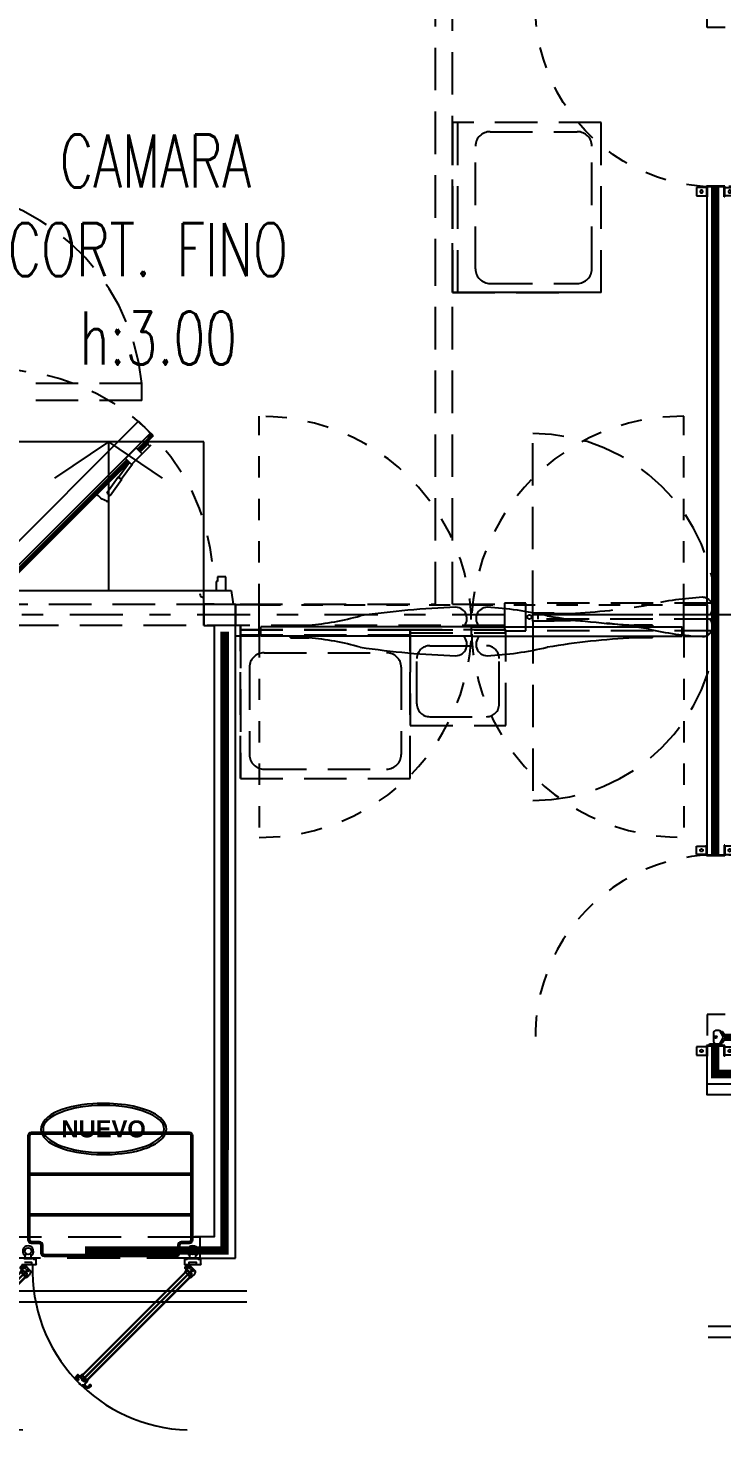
# Model space of a CAD drawing. Header units: millimetres. Extents: x 340 to 1003762, y 22 to 362022.
# Drawn here: x 428.6 to 431.87, y 86.51 to 93.11 of the extents above; entities that cross this region are included whole.
import ezdxf
from ezdxf.xclip import XClip

# ---------------------------------------------------------------- set-up
doc = ezdxf.new("R2010")
doc.units = ezdxf.units.MM
doc.header["$XCLIPFRAME"] = 0
for name, pattern in [('LSBB_P_002 - PLANTA 1° NIVEL SALA DE VENTAS$0$000_ALTILLO PROPUESTA$0$HIDDEN', [0.375, 0.25, -0.125]), ('LSBB_P_002 - PLANTA 1° NIVEL SALA DE VENTAS$0$CONTINUOS', [0]), ('LSBB_P_002 - PLANTA 1° NIVEL SALA DE VENTAS$0$DASHDOT2', [0.5, 0.25, -0.125, 0, -0.125]), ('LSBB_P_002 - PLANTA 1° NIVEL SALA DE VENTAS$0$DASHED', [0.75, 0.5, -0.25]), ('LSBB_P_002 - PLANTA 1° NIVEL SALA DE VENTAS$0$HIDDEN', [0.375, 0.25, -0.125]), ('LSBB_P_002 - PLANTA 1° NIVEL SALA DE VENTAS$0$HIDDEN2', [0.1875, 0.125, -0.0625]), ('LSBB_P_002 - PLANTA 1° NIVEL SALA DE VENTAS$0$Z-ARQUITECTURA$0$HIDDEN', [0.375, 0.25, -0.125])]:
    doc.linetypes.add(name, pattern=pattern)
for name, color, linetype in [('LSBB_P_002 - PLANTA 1° NIVEL SALA DE VENTAS$0$A- TABIQUE TIPO SHAFT', 3, 'Continuous'), ('LSBB_P_002 - PLANTA 1° NIVEL SALA DE VENTAS$0$A-ACTIVOS NUEVOS', 20, 'Continuous'), ('LSBB_P_002 - PLANTA 1° NIVEL SALA DE VENTAS$0$A-DEMOLICIONES', 30, 'LSBB_P_002 - PLANTA 1° NIVEL SALA DE VENTAS$0$DASHED'), ('LSBB_P_002 - PLANTA 1° NIVEL SALA DE VENTAS$0$A-LAYOUT', 7, 'Continuous'), ('LSBB_P_002 - PLANTA 1° NIVEL SALA DE VENTAS$0$A-MUEBLES FRIO', 2, 'Continuous'), ('LSBB_P_002 - PLANTA 1° NIVEL SALA DE VENTAS$0$A-PANEL CAMARA NUEVO', 10, 'LSBB_P_002 - PLANTA 1° NIVEL SALA DE VENTAS$0$CONTINUOS'), ('LSBB_P_002 - PLANTA 1° NIVEL SALA DE VENTAS$0$A-PUERTAS NUEVAS', 10, 'Continuous'), ('LSBB_P_002 - PLANTA 1° NIVEL SALA DE VENTAS$0$A-PUERTAS REUTILIZA', 2, 'LSBB_P_002 - PLANTA 1° NIVEL SALA DE VENTAS$0$DASHED'), ('LSBB_P_002 - PLANTA 1° NIVEL SALA DE VENTAS$0$A-SALA DEFENSAS', 9, 'Continuous'), ('LSBB_P_002 - PLANTA 1° NIVEL SALA DE VENTAS$0$A-SE CONSTRUYE RELLENO', 10, 'LSBB_P_002 - PLANTA 1° NIVEL SALA DE VENTAS$0$CONTINUOS'), ('LSBB_P_002 - PLANTA 1° NIVEL SALA DE VENTAS$0$E-CHECKOUT', 2, 'Continuous'), ('LSBB_P_002 - PLANTA 1° NIVEL SALA DE VENTAS$0$EJES', 8, 'LSBB_P_002 - PLANTA 1° NIVEL SALA DE VENTAS$0$DASHDOT2'), ('LSBB_P_002 - PLANTA 1° NIVEL SALA DE VENTAS$0$MUEBLES DE FRIO', 4, 'Continuous'), ('LSBB_P_002 - PLANTA 1° NIVEL SALA DE VENTAS$0$PUERTAS', 2, 'Continuous'), ('XREF', 7, 'Continuous')]:
    doc.layers.add(name, color=color, linetype=linetype)
doc.styles.add('LSBB_P_002 - PLANTA 1° NIVEL SALA DE VENTAS$0$ARIAL', font='')
doc.styles.add('LSBB_P_002 - PLANTA 1° NIVEL SALA DE VENTAS$0$ROMANS', font='romans')
doc.styles.get('LSBB_P_002 - PLANTA 1° NIVEL SALA DE VENTAS$0$ARIAL').set_extended_font_data('Arial', bold=True)

# ---------------------------------------------------------------- blocks, each defined once
blk = doc.blocks.new('LSBB_P_002 - PLANTA 1° NIVEL SALA DE VENTAS$0$PAI doble')
at = {"layer": 'LSBB_P_002 - PLANTA 1° NIVEL SALA DE VENTAS$0$PUERTAS'}
for p, q in [((0, -0.0662), (0, 0.0662)), ((0.1003, 0.0662, 0.0106), (0, 0.0662, 0.0106)), ((0.1003, -0.0662), (0.1003, 0.0662)), ((1.9003, -0.0662), (1.9003, 0.0662)), ((1.9003, 0.0662, 0.0106), (2.0006, 0.0662, 0.0106)), ((2.0006, -0.0662), (2.0006, 0.0662)), ((0.1003, -0.0662), (0, -0.0662)), ((1.9003, -0.0662), (2.0006, -0.0662))]:
    blk.add_line(p, q, dxfattribs=at)
at = {"layer": 'LSBB_P_002 - PLANTA 1° NIVEL SALA DE VENTAS$0$PUERTAS', "color": 8, "linetype": 'LSBB_P_002 - PLANTA 1° NIVEL SALA DE VENTAS$0$HIDDEN2', "ltscale": 0.5}
blk.add_line((0.1003, 0.0662), (1.9003, 0.0662), dxfattribs=at)
at = {"layer": 'LSBB_P_002 - PLANTA 1° NIVEL SALA DE VENTAS$0$PUERTAS', "color": 2, "ltscale": 0.5}
for p, q in [((1.0003, -0.0264), (0.1083, -0.0264)), ((0.1083, -0.0662), (0.1083, -0.0264)), ((1.0003, -0.0264), (1.8924, -0.0264)), ((1.0003, -0.0662), (1.0003, -0.0264)), ((1.0003, -0.0662), (1.0003, -0.0264)), ((1.8924, -0.0662), (1.8924, -0.0264)), ((1.0003, -0.0662), (0.1083, -0.0662)), ((1.0003, -0.0662), (1.8924, -0.0662))]:
    blk.add_line(p, q, dxfattribs=at)
at = {"layer": 'LSBB_P_002 - PLANTA 1° NIVEL SALA DE VENTAS$0$PUERTAS', "color": 4}
for p, q in [((0.233, -0.0192), (0.311, -0.0192)), ((0.233, -0.0192), (0.233, -0.0264)), ((1.7676, -0.0192), (1.6896, -0.0192)), ((1.7676, -0.0192), (1.7676, -0.0264)), ((0.233, -0.0734), (0.233, -0.0662)), ((0.233, -0.0734), (0.311, -0.0734)), ((1.7676, -0.0734), (1.6896, -0.0734)), ((1.7676, -0.0734), (1.7676, -0.0662))]:
    blk.add_line(p, q, dxfattribs=at)
at = {"layer": 'LSBB_P_002 - PLANTA 1° NIVEL SALA DE VENTAS$0$PUERTAS', "color": 8, "linetype": 'LSBB_P_002 - PLANTA 1° NIVEL SALA DE VENTAS$0$HIDDEN2', "ltscale": 0.5}
for points in [[(0.1003, 0.0662), (0.1003, 0.8657)], [(1.9003, 0.0662), (1.9003, 0.8657)], [(0.1003, -0.0662), (0.1003, -0.9184)], [(1.9003, -0.0662), (1.9003, -0.9184)]]:
    blk.add_lwpolyline(points, dxfattribs=at)
for centre, start, end in [((0.1083, -0.0264), 269.48833, 90.51167), ((1.8924, -0.0264), 89.48833, 270.51167)]:
    blk.add_arc(centre, 0.8921, start, end, dxfattribs=at)
at = {"layer": 'LSBB_P_002 - PLANTA 1° NIVEL SALA DE VENTAS$0$PUERTAS', "color": 4}
for centre, radius, start, end in [((0.2234, 1.0847, 0.0106), 1.1073, 274.5376, 286.01661), ((1.0588, -3.6376, 0.0106), 3.6961, 91.93199, 98.24151), ((0.9324, 0.0078, 0.0106), 0.0487, 315.44758, 87.93215), ((1.0682, 0.0078, 0.0106), 0.0487, 92.06785, 224.55242), ((0.987, -1.4252, 0.0106), 1.4838, 76.97102, 86.93124), ((1.8346, 3.0659, 0.0106), 3.0885, 260.43673, 267.30826), ((0.2234, -1.1773, 0.0106), 1.1073, 73.98339, 85.4624), ((1.0588, 3.545, 0.0106), 3.6961, 261.75849, 268.06801), ((0.9324, -0.1004, 0.0106), 0.0487, 272.06785, 44.55242), ((1.0682, -0.1004, 0.0106), 0.0487, 135.44758, 267.93215), ((0.987, 1.3326, 0.0106), 1.4838, 273.06876, 283.02898), ((1.8346, -3.1585, 0.0106), 3.0885, 92.69174, 99.56327)]:
    blk.add_arc(centre, radius, start, end, dxfattribs=at)
blk = doc.blocks.new('LSBB_P_002 - PLANTA 1° NIVEL SALA DE VENTAS$0$1301_Sala de Venta$0$1301_Sala de Venta$0$1301_Sala de Venta$0$1404_Sala de ventas$0$1404_Sala de Ventas$0$A$C7A6E1E93')
at = {"color": 0}
for p, q in [((0.0325, 0.7354), (0.067, 0.7354)), ((0.0325, 0.0249), (0.067, 0.0249)), ((0.058, 0.0081), (0.0406, 0.0081)), ((0.0498, 0.0164), (0.0498, 0.0011))]:
    blk.add_line(p, q, dxfattribs=at)
for points in [[(0.0719, 0.7558), (0.0702, 0.7558), (0.0702, 0.7584), (0.0727, 0.7584), (0.0727, 0.76), (0.0487, 0.76), (0.0487, 0.7606, 1), (0.0467, 0.7606), (0.0467, 0.76), (0.0405, 0.76), (0.0394, 0.7599, 0.293134), (0.033, 0.7544, -0.234468), (0.0302, 0.7515), (0.0157, 0.7515, 0.118414), (0.0114, 0.7505, 0.168377), (0.0013, 0.7399, 0.176796), (0.0005, 0.7302, 0.768033), (0.009, 0.7303, 0.151695), (0.0087, 0.737, -0.441885), (0.0147, 0.7484, -0.190584), (0.0259, 0.747, -0.259757), (0.0288, 0.7424, -0.04595), (0.0286, 0.7377, 0.144213), (0.0308, 0.7211, 0.215642), (0.0314, 0.7207), (0.0317, 0.7207), (0.0317, 0.7194), (0.0325, 0.7194), (0.0325, 0.7354), (0.0402, 0.7354), (0.0402, 0.7402), (0.0529, 0.7402), (0.0556, 0.7353), (0.0613, 0.7353), (0.0613, 0.7373), (0.0692, 0.7373), (0.0692, 0.7349, -0.164734), (0.068, 0.7315, 0.136658), (0.067, 0.7289), (0.067, 0.7213, 1), (0.0682, 0.7213), (0.0682, 0.7273, -0.204799), (0.0699, 0.7314, 0.17093), (0.071, 0.7335), (0.071, 0.7499), (0.0686, 0.7499), (0.0686, 0.749), (0.0638, 0.749), (0.0638, 0.7551), (0.0711, 0.7551), (0.0711, 0.7532), (0.0719, 0.7532), (0.0719, 0.7558)], [(0.0766, 0.0051), (0.0766, 0.0044), (0.0766, 0.0044), (0.0715, 0.0044), (0.0715, 0.0035), (0.071, 0.0035), (0.071, 0.0035), (0.071, 0.0031), (0.0702, 0.0031), (0.0707, 0.002), (0.0726, 0.002), (0.0726, 0), (0.0422, 0, -0.036957), (0.0394, 0.0002, -0.13065), (0.0362, 0.0016, -0.13964), (0.0314, 0.0082, -0.065267), (0.0283, 0.0223, -0.114726), (0.0307, 0.0389), (0.0317, 0.0389), (0.0317, 0.0409), (0.0325, 0.0409), (0.0325, 0.0309), (0.0305, 0.0309), (0.0305, 0.0249), (0.0393, 0.0249), (0.0393, 0.0202), (0.0528, 0.0202), (0.0558, 0.0248), (0.0613, 0.0248), (0.0613, 0.0226), (0.0692, 0.0226), (0.0692, 0.0255, 0.188034), (0.0681, 0.0295, -0.113451), (0.067, 0.0315), (0.067, 0.0389), (0.0686, 0.0389), (0.0686, 0.0335, 0.188858), (0.0696, 0.0298, -0.181363), (0.071, 0.0261, 0.003414), (0.0711, 0.0222), (0.0711, 0.0103), (0.0685, 0.0103), (0.0685, 0.0108), (0.0636, 0.0108), (0.0636, 0.0052), (0.0687, 0.0052), (0.0687, 0.007), (0.0719, 0.007), (0.0719, 0.0051), (0.0766, 0.0051)]]:
    blk.add_lwpolyline(points, format="xyb", dxfattribs=at)
for points in [[(0.0325, 0.7354), (0.0354, 0.7354), (0.0354, 0.0249), (0.0325, 0.0249)], [(0.0357, 0.723), (0.0357, 0.7324), (0.0383, 0.735), (0.0451, 0.735), (0.0477, 0.7324), (0.0477, 0.723)], [(0.0367, 0.724), (0.0367, 0.732), (0.0387, 0.734), (0.0447, 0.734), (0.0467, 0.732), (0.0467, 0.724)], [(0.0483, 0.7354), (0.0512, 0.7354), (0.0512, 0.0249), (0.0483, 0.0249)], [(0.0639, 0.723), (0.0639, 0.7324), (0.0613, 0.735), (0.0544, 0.735), (0.0519, 0.7324), (0.0519, 0.723)], [(0.0629, 0.724), (0.0629, 0.732), (0.0609, 0.734), (0.0549, 0.734), (0.0529, 0.732), (0.0529, 0.724)], [(0.067, 0.7354), (0.0641, 0.7354), (0.0641, 0.0249), (0.067, 0.0249)], [(0.0357, 0.0373), (0.0357, 0.0279), (0.0383, 0.0253), (0.0451, 0.0253), (0.0477, 0.0279), (0.0477, 0.0373)], [(0.0367, 0.0363), (0.0367, 0.0283), (0.0387, 0.0263), (0.0447, 0.0263), (0.0467, 0.0283), (0.0467, 0.0363)], [(0.0639, 0.0373), (0.0639, 0.0279), (0.0613, 0.0253), (0.0544, 0.0253), (0.0519, 0.0279), (0.0519, 0.0373)], [(0.0629, 0.0363), (0.0629, 0.0283), (0.0609, 0.0263), (0.0549, 0.0263), (0.0529, 0.0283), (0.0529, 0.0363)]]:
    blk.add_lwpolyline(points, close=True, dxfattribs=at)
blk.add_lwpolyline([(0.0839, 0.0066), (0.0839, 0.0196, 0.20871), (0.0833, 0.0209, -0.146491), (0.0831, 0.0213), (0.0831, 0.0237, 1), (0.0797, 0.0237), (0.0797, 0.0179), (0.078, 0.0179, -0.414028), (0.0776, 0.0183), (0.0776, 0.0242, 0.481881), (0.0767, 0.0249), (0.0711, 0.0228), (0.0711, 0.011), (0.0674, 0.011, 1), (0.0674, 0.007), (0.0711, 0.007), (0.0711, 0.0077), (0.0719, 0.0077), (0.0719, 0.0051), (0.0768, 0.0051, 0.426198), (0.0781, 0.0064, 0.091689), (0.0773, 0.0098, -0.119072), (0.0769, 0.012, -0.481036), (0.0774, 0.0123), (0.0792, 0.0118), (0.0792, 0.0075, 0.428658), (0.08, 0.0066), (0.0839, 0.0066)], format="xyb", close=True, dxfattribs=at)
for radius in [0.00548, 0.00298]:
    blk.add_circle((0.0498, 0.0081), radius, dxfattribs=at)
blk = doc.blocks.new('LSBB_P_002 - PLANTA 1° NIVEL SALA DE VENTAS$0$1301_Sala de Venta$0$1301_Sala de Venta$0$1301_Sala de Venta$0$1404_Sala de ventas$0$1404_Sala de Ventas$0$A$C351C073D')
at = {"color": 0}
blk.add_lwpolyline([(0.2444, 0.5627), (0.2475, 0.5658), (0.2607, 0.5526), (0.2578, 0.5497), (0.253, 0.5545), (0.2516, 0.553), (0.2557, 0.5489), (0.256, 0.5484, -0.287577), (0.2559, 0.5475, -0.199432), (0.2535, 0.546, 0.061779), (0.2508, 0.5452), (0.2423, 0.5537), (0.2406, 0.552), (0.2412, 0.5513), (0.2379, 0.548), (0.2337, 0.5522), (0.2387, 0.5572), (0.2402, 0.5558), (0.2408, 0.5565), (0.2386, 0.5587), (0.2408, 0.5609, -0.401745), (0.244, 0.561, -0.104382), (0.2456, 0.5586, 0.188831), (0.2469, 0.5574), (0.248, 0.5584), (0.2445, 0.5618, -0.350944), (0.2444, 0.5627)], format="xyb", dxfattribs=at)
blk.add_arc((0.7519, 0.0142), 0.7523, 88.05736, 178.24495, dxfattribs=at)
at = {"color": 0, "rotation": 45}
blk.add_blockref('LSBB_P_002 - PLANTA 1° NIVEL SALA DE VENTAS$0$1301_Sala de Venta$0$1301_Sala de Venta$0$1301_Sala de Venta$0$1404_Sala de ventas$0$1404_Sala de Ventas$0$A$C7A6E1E93', (0.7224, -0.0267), dxfattribs=at)
blk = doc.blocks.new('LSBB_P_002 - PLANTA 1° NIVEL SALA DE VENTAS$0$SVLY')
at = {"layer": 'LSBB_P_002 - PLANTA 1° NIVEL SALA DE VENTAS$0$A-MUEBLES FRIO'}
for p, q in [((1043.8997, 302.5372), (1044.6577, 302.5372)), ((1043.8997, 302.5292), (1044.6577, 302.5292)), ((1043.8997, 302.3452), (1044.6577, 302.3452)), ((1043.8997, 302.3372), (1044.6577, 302.3372))]:
    blk.add_line(p, q, dxfattribs=at)
for points in [[(1044.6657, 302.7142), (1044.6657, 302.2222, -0.414214), (1044.6497, 302.2062), (1044.6127, 302.2062, 0.414214), (1044.6047, 302.1982), (1044.6047, 302.1612, -0.414214), (1044.5887, 302.1452), (1043.9687, 302.1452, -0.414214), (1043.9527, 302.1612), (1043.9527, 302.1982, 0.414214), (1043.9447, 302.2062), (1043.9077, 302.2062, -0.414214), (1043.8917, 302.2222), (1043.8917, 302.7142, -0.414214), (1043.9077, 302.7302), (1044.6497, 302.7302, -0.414214)], [(1044.6577, 302.7142), (1044.6577, 302.2222, -0.414214), (1044.6497, 302.2142), (1044.6127, 302.2142, 0.414214), (1044.5967, 302.1982), (1044.5967, 302.1612, -0.414214), (1044.5887, 302.1532), (1043.9687, 302.1532, -0.414214), (1043.9607, 302.1612), (1043.9607, 302.1982, 0.414214), (1043.9447, 302.2142), (1043.9077, 302.2142, -0.414214), (1043.8997, 302.2222), (1043.8997, 302.7142, -0.414214), (1043.9077, 302.7222), (1044.6497, 302.7222, -0.414214)]]:
    blk.add_lwpolyline(points, format="xyb", close=True, dxfattribs=at)
for points in [[(1043.8719, 302.1348), (1043.9105, 302.1348), (1043.9105, 302.138), (1043.9129, 302.138), (1043.9146, 302.1372), (1043.9146, 302.136), (1043.9131, 302.136), (1043.9131, 302.1348), (1043.917, 302.1348), (1043.917, 302.1327), (1043.9252, 302.1327, -0.362497), (1043.9282, 302.1302), (1043.9282, 302.1104), (1043.9291, 302.1104), (1043.9291, 302.1087), (1043.9282, 302.1087), (1043.9282, 302.1055), (1043.9186, 302.1055), (1043.9186, 302.1061), (1043.9096, 302.1061), (1043.9096, 302.1148, 0.357026), (1043.9082, 302.1165), (1043.8747, 302.1165, 0.363742)], [(1044.6367, 302.1053), (1044.6367, 302.1056), (1044.6293, 302.1056), (1044.6293, 302.1296, -0.323514), (1044.6315, 302.1327), (1044.6407, 302.1327), (1044.6407, 302.1347), (1044.6447, 302.1347), (1044.6447, 302.1359), (1044.6431, 302.1359), (1044.6431, 302.1371), (1044.645, 302.1379), (1044.6471, 302.1379), (1044.6471, 302.1348), (1044.6856, 302.1348), (1044.6856, 302.138), (1044.6881, 302.138), (1044.6897, 302.1372), (1044.6897, 302.136), (1044.6882, 302.136), (1044.6882, 302.1348), (1044.6921, 302.1348), (1044.6921, 302.1327), (1044.7003, 302.1327, -0.362497), (1044.7033, 302.1302), (1044.7033, 302.1104), (1044.7042, 302.1104), (1044.7042, 302.1087), (1044.7033, 302.1087), (1044.7033, 302.1055), (1044.6937, 302.1055), (1044.6937, 302.1061), (1044.6847, 302.1061), (1044.6847, 302.1148, 0.357026), (1044.6833, 302.1165), (1044.6498, 302.1165, 0.363742), (1044.6482, 302.1151), (1044.6482, 302.1072), (1044.6847, 302.1072), (1044.6847, 302.1061), (1044.6376, 302.1061), (1044.6376, 302.1053), (1044.6367, 302.1053)]]:
    blk.add_lwpolyline(points, format="xyb", dxfattribs=at)
for points in [[(1043.873, 302.1072), (1043.9096, 302.1072), (1043.9096, 302.1061), (1043.8625, 302.1061)], [(1043.9023, 302.1585), (1043.9063, 302.1348), (1043.8761, 302.1348), (1043.8801, 302.1585)], [(1044.6774, 302.1585), (1044.6814, 302.1348), (1044.6512, 302.1348), (1044.6552, 302.1585)]]:
    blk.add_lwpolyline(points, dxfattribs=at)
at = {"layer": 'LSBB_P_002 - PLANTA 1° NIVEL SALA DE VENTAS$0$A-SALA DEFENSAS', "color": 1, "linetype": 'Continuous'}
for p, q in [((1044.9217, 301.9813), (1039.1182, 301.9813)), ((1039.1582, 301.9307), (1044.9217, 301.9313)), ((1057.9857, 301.8153), (1047.0939, 301.8153)), ((1049.759, 301.8153), (1047.0939, 301.8153)), ((1047.0939, 301.7653), (1057.9857, 301.7662)), ((1047.0939, 301.7653), (1049.799, 301.7656))]:
    blk.add_line(p, q, dxfattribs=at)
at = {"layer": 'LSBB_P_002 - PLANTA 1° NIVEL SALA DE VENTAS$0$MUEBLES DE FRIO'}
for centre in [(1043.8914, 302.1693), (1044.6665, 302.1693)]:
    blk.add_circle(centre, 0.0155, dxfattribs=at)
for centre in [(1043.8914, 302.1693), (1044.6665, 302.1693)]:
    blk.add_arc(centre, 0.0255, 299.33495, 240.66505, dxfattribs=at)
at = {"layer": 'LSBB_P_002 - PLANTA 1° NIVEL SALA DE VENTAS$0$A-MUEBLES FRIO', "rotation": 90}
for p in [(1043.9031, 301.3281), (1044.6782, 301.3281)]:
    blk.add_blockref('LSBB_P_002 - PLANTA 1° NIVEL SALA DE VENTAS$0$1301_Sala de Venta$0$1301_Sala de Venta$0$1301_Sala de Venta$0$1404_Sala de ventas$0$1404_Sala de Ventas$0$A$C351C073D', p, dxfattribs=at)
blk = doc.blocks.new('LSBB_P_002 - PLANTA 1° NIVEL SALA DE VENTAS$0$A$C529333AF')
at = {"layer": 'LSBB_P_002 - PLANTA 1° NIVEL SALA DE VENTAS$0$A-ACTIVOS NUEVOS', "extrusion": (0, 0, -1)}
blk.add_ellipse((0, 0), major_axis=(0.2855, 0), ratio=0.388575, dxfattribs=at)
at = {"layer": 'LSBB_P_002 - PLANTA 1° NIVEL SALA DE VENTAS$0$A-ACTIVOS NUEVOS'}
blk.add_open_spline([(0.2955, 0), (0.2955, -0.021), (0.2828, -0.0409), (0.2407, -0.0737), (0.2108, -0.0875), (0.0693, -0.1291), (-0.0893, -0.1272), (-0.2453, -0.0748), (-0.2842, -0.048), (-0.3027, 0.019), (-0.2777, 0.0523), (-0.188, 0.0987), (-0.1218, 0.1143), (0.0524, 0.1263), (0.163, 0.1102), (0.2698, 0.0572), (0.2955, 0.0303), (0.2955, 0)], degree=3, knots=[0, 0, 0, 0, 0.461791, 0.461791, 0.923583, 0.923583, 2.283227, 2.283227, 3.034626, 3.034626, 3.786024, 3.786024, 4.537423, 4.537423, 5.618495, 5.618495, 6.283185, 6.283185, 6.283185, 6.283185], dxfattribs=at)
at = {"layer": 'LSBB_P_002 - PLANTA 1° NIVEL SALA DE VENTAS$0$A-ACTIVOS NUEVOS', "insert": (0, 0), "char_height": 0.08, "attachment_point": 5, "style": 'LSBB_P_002 - PLANTA 1° NIVEL SALA DE VENTAS$0$ARIAL'}
blk.add_mtext_dynamic_manual_height_columns('NUEVO', width=0.536552, gutter_width=0.7, heights=[0], dxfattribs=at)
blk = doc.blocks.new('LSBB_P_002 - PLANTA 1° NIVEL SALA DE VENTAS$0$Z-ARQUITECTURA$0$PUERTA POLICARBONATO 90')
for p, q in [((0.003, 0.003), (-0.047, 0.003)), ((-0.047, 0), (-0.047, 0.003)), ((0, 0), (-0.047, 0)), ((0, -0.08), (0, 0)), ((0.003, -0.083), (0.003, 0.003)), ((0.897, -0.083), (0.897, 0.003)), ((0.897, 0.003), (0.947, 0.003)), ((0.9, -0.08), (0.9, 0)), ((0.9, 0), (0.947, 0)), ((0.947, 0, 0), (0.947, 0.003, 0)), ((0.003, -0.011), (0.003, -0.069)), ((0.003, -0.011), (0.011, -0.011)), ((0.011, -0.011), (0.011, -0.069)), ((0.011, -0.0335), (0.0157, -0.0335)), ((0.011, -0.0335), (0.011, -0.0465)), ((0.011, -0.0417), (0.011, -0.0577)), ((0.043, -0.0757), (0.011, -0.0577)), ((0.016, -0.0616), (0.016, -0.0731)), ((0.0355, -0.0726), (0.016, -0.0616)), ((0.059, -0.0297), (0.027, -0.0297)), ((0.075, -0.0577), (0.043, -0.0757)), ((0.07, -0.0616), (0.0505, -0.0726)), ((0.07, -0.0616), (0.07, -0.0731)), ((0.075, -0.0417), (0.075, -0.0577)), ((-0.047, -0.08), (0, -0.08)), ((-0.047, -0.083), (-0.047, -0.08)), ((-0.047, -0.083), (0.003, -0.083)), ((0.003, -0.069), (0.011, -0.069)), ((0.0305, -0.0813), (0.016, -0.0731)), ((0.0305, -0.0813), (0.0305, -0.1691)), ((0.0355, -0.0726), (0.0355, -0.1721)), ((0.0355, -0.0743), (0.0355, -0.1713)), ((0.0355, -0.0853), (0.0505, -0.0853)), ((0.0405, -0.0853), (0.0405, -0.8998)), ((0.0455, -0.0853), (0.0455, -0.8998)), ((0.0505, -0.0726), (0.0505, -0.1721)), ((0.0505, -0.0743), (0.0505, -0.1713)), ((0.07, -0.0731), (0.0555, -0.0813)), ((0.0555, -0.0813), (0.0555, -0.1691)), ((0.947, -0.083), (0.897, -0.083)), ((0.947, -0.08), (0.9, -0.08)), ((0.947, -0.083, 0), (0.947, -0.08, 0)), ((0.0305, -0.1691), (0.0355, -0.1721)), ((0.0555, -0.1691), (0.0505, -0.1721)), ((0.0385, -0.8998), (0.0405, -0.8998)), ((0.0405, -0.8998), (0.0455, -0.8998)), ((0.0475, -0.8998), (0.0455, -0.8998))]:
    blk.add_line(p, q)
at = {"color": 8, "linetype": 'LSBB_P_002 - PLANTA 1° NIVEL SALA DE VENTAS$0$Z-ARQUITECTURA$0$HIDDEN', "ltscale": 0.2}
for p, q in [((-0.0424, 0.05), (-0.0424, 0.003)), ((-0.0024, 0.05), (-0.0424, 0.05)), ((-0.0024, 0.003), (-0.0024, 0.05)), ((0.9024, 0.05, 0), (0.9424, 0.05, 0)), ((0.9024, 0.003, 0), (0.9024, 0.05, 0)), ((0.9424, 0.05, 0), (0.9424, 0.003, 0)), ((-0.0424, -0.13), (-0.0424, -0.083)), ((-0.0024, -0.13), (-0.0424, -0.13)), ((-0.0024, -0.083), (-0.0024, -0.13)), ((0.9024, -0.083, 0), (0.9024, -0.13, 0)), ((0.9024, -0.13, 0), (0.9424, -0.13, 0)), ((0.9424, -0.13, 0), (0.9424, -0.083, 0))]:
    blk.add_line(p, q, dxfattribs=at)
at = {"color": 8, "linetype": 'LSBB_P_002 - PLANTA 1° NIVEL SALA DE VENTAS$0$Z-ARQUITECTURA$0$HIDDEN', "ltscale": 0.3}
for p, q in [((0.15, 0), (0, 0)), ((0.15, -0.6855), (0.15, 0))]:
    blk.add_line(p, q, dxfattribs=at)
at = {"color": 8}
for p, q in [((0.0355, -0.2323), (0.0355, -0.0853)), ((0.0375, -0.2323), (0.0375, -0.0853)), ((0.0485, -0.2323), (0.0485, -0.0853)), ((0.0505, -0.2323), (0.0505, -0.0853)), ((0.0355, -0.2323), (0.0375, -0.2323)), ((0.0385, -0.2353), (0.0385, -0.8998)), ((0.0385, -0.2353), (0.0405, -0.2353)), ((0.0455, -0.2353), (0.0475, -0.2353)), ((0.0475, -0.2353), (0.0475, -0.8998)), ((0.0485, -0.2323), (0.0505, -0.2323)), ((0.0324, -0.2725), (0.0385, -0.2725)), ((0.0475, -0.2723), (0.0523, -0.2723)), ((0.0335, -0.7811), (0.0385, -0.7811)), ((0.0335, -0.8145), (0.0335, -0.7811)), ((0.0385, -0.7811), (0.0385, -0.8195)), ((0.0525, -0.7811), (0.0475, -0.7811)), ((0.0475, -0.7811), (0.0475, -0.8195)), ((0.0525, -0.8145), (0.0525, -0.7811))]:
    blk.add_line(p, q, dxfattribs=at)
at = {"color": 8, "linetype": 'LSBB_P_002 - PLANTA 1° NIVEL SALA DE VENTAS$0$Z-ARQUITECTURA$0$HIDDEN', "ltscale": 0.2}
for centre in [(-0.0224, 0.0265), (0.9224, 0.0265, 0), (-0.0224, -0.1065), (0.9224, -0.1065, 0)]:
    blk.add_circle(centre, 0.0065, dxfattribs=at)
blk.add_circle((0.043, -0.04), 0.005)
at = {"color": 8, "linetype": 'LSBB_P_002 - PLANTA 1° NIVEL SALA DE VENTAS$0$Z-ARQUITECTURA$0$HIDDEN', "ltscale": 0.3}
blk.add_arc((0.0467, -0.0455, 0), 0.8544, 268.99104, 92.0144, dxfattribs=at)
for centre, start, end in [((0.0257, -0.0447), 85.22678, 168.51301), ((0.0603, -0.0447), 11.48699, 94.77322)]:
    blk.add_arc(centre, 0.015, start, end)
at = {"color": 8}
for centre, radius, start, end in [((0.0388, -0.232), 0.00328, 184.6795, 265.3205), ((0.0408, -0.232), 0.00328, 184.6795, 265.3205), ((0.0452, -0.232), 0.00328, 274.6795, 355.3205), ((0.0472, -0.232), 0.00328, 274.6795, 355.3205), ((-0.6253, -0.2832), 0.6578, 338.03865, 0.93064), ((-0.6303, -0.2794), 0.6689, 337.97966, 0.59241), ((0.6876, -0.2876), 0.6402, 178.6267, 202.2426), ((0.71, -0.2829), 0.6578, 179.06936, 201.96135), ((0.6694, -0.7975), 0.7342, 158.54594, 181.71792), ((0.6694, -0.7975), 0.7292, 158.55174, 181.7272), ((-0.5834, -0.7975), 0.7292, 358.2728, 21.44826), ((-0.5834, -0.7975), 0.7342, 358.28208, 21.45406), ((-0.013, -0.8182), 0.0515, 181.43413, 358.56587), ((-0.0129, -0.8181), 0.0466, 181.11936, 4.478), ((0.099, -0.8182), 0.0515, 181.43413, 358.56587), ((0.0989, -0.8181), 0.0466, 175.522, 358.88064)]:
    blk.add_arc(centre, radius, start, end, dxfattribs=at)
blk = doc.blocks.new('LSBB_P_002 - PLANTA 1° NIVEL SALA DE VENTAS$0$A$C51DB38BC')
at = {"ltscale": 10}
h = blk.add_hatch(color=256, dxfattribs=at)
h.paths.add_polyline_path([(0.5012, 0.623), (0.507, 0.6276), (0.5086, 0.6235)])
h.paths.add_polyline_path([(0.5616, 0.6673), (0.5592, 0.6602), (0.5556, 0.6628)])
for p, q in [((0.3011, 0.9458), (0.3577, 1.0023)), ((0.3577, 1.0023), (1.0507, 0.3094)), ((0.2908, 0.9323), (0.2908, 0.9323)), ((0.2909, 0.9318), (0.3579, 0.8648)), ((0.3042, 0.931), (0.2916, 0.9329)), ((0.3006, 0.9452), (0.2946, 0.9392)), ((0.2946, 0.9382), (0.2971, 0.9357)), ((0.3004, 0.9429), (0.2962, 0.9387)), ((0.2962, 0.9387), (0.2981, 0.9368)), ((0.2999, 0.9395), (0.2974, 0.9383)), ((0.2981, 0.9357), (0.2981, 0.9357)), ((0.2987, 0.9299), (0.3031, 0.9252)), ((0.3098, 0.9296), (0.2999, 0.9395)), ((0.3011, 0.9458), (0.9941, 0.2528)), ((0.3011, 0.9458), (0.9941, 0.2528)), ((0.3011, 0.9458), (0.9941, 0.2528)), ((0.3017, 0.9442), (0.3011, 0.9437)), ((0.3017, 0.9442), (0.3015, 0.944)), ((0.3017, 0.9452), (0.3017, 0.9452)), ((0.3031, 0.9252), (0.3607, 0.8676)), ((0.3059, 0.9279), (0.3059, 0.9279)), ((0.3084, 0.9244), (0.3059, 0.9269)), ((0.3059, 0.9269), (0.3629, 0.8698)), ((0.3089, 0.926), (0.307, 0.9279)), ((0.3086, 0.9271), (0.3098, 0.9296)), ((0.3131, 0.9302), (0.3089, 0.926)), ((0.3154, 0.9304), (0.3094, 0.9244)), ((0.3144, 0.9315), (0.3139, 0.9309)), ((0.3154, 0.9315), (0.3154, 0.9315)), ((0.3004, 0.8885), (0.3129, 0.876)), ((0.3048, 0.8841), (0.3144, 0.8938)), ((0.3117, 0.8998), (0.3523, 0.8592)), ((0.3129, 0.876), (0.341, 0.8479)), ((0.3144, 0.8938), (0.3507, 0.8575)), ((0.341, 0.8479), (0.37, 0.8769)), ((0.37, 0.8769), (0.4203, 0.8266)), ((0.341, 0.8479), (0.3913, 0.7976)), ((0.3872, 0.7996), (0.4392, 0.7279)), ((0.3913, 0.7976), (0.4203, 0.8266)), ((0.401, 0.8072), (0.4518, 0.7371)), ((0.4026, 0.8089), (0.9481, 0.2634)), ((0.9801, 0.2426), (0.4082, 0.8145)), ((0.9735, 0.2548), (0.411, 0.8173)), ((0.9752, 0.2576), (0.4133, 0.8195)), ((0.4534, 0.7383), (0.4375, 0.7268)), ((0.4375, 0.7268), (0.4924, 0.6511)), ((0.4534, 0.7383), (0.5082, 0.6626)), ((0.5082, 0.6626), (0.4924, 0.6511)), ((-0.0535, 0.205), (-0.0535, 0.2691)), ((-0.0535, 0.2691), (-0.0143, 0.2691)), ((-0.0143, 0.2691), (-0.0143, 0.248)), ((0.9787, 0.2671), (0.9727, 0.2611)), ((0.9785, 0.2648), (0.9743, 0.2606)), ((0.9798, 0.2661), (0.9792, 0.2655)), ((0.9798, 0.2671), (0.9798, 0.2671)), ((1.0124, 0.2711), (0.9849, 0.2436)), ((1.0195, 0.2641), (0.9919, 0.2365)), ((1.0507, 0.3094), (0.9941, 0.2528)), ((1.0195, 0.2641), (1.0124, 0.2711)), ((1.0333, 0.2503), (1.0195, 0.2641)), ((-0.078, 0.205), (-0.088, 0.14)), ((0.05, 0.205), (-0.078, 0.205)), ((-0.0143, 0.248), (-0.0067, 0.248)), ((-0.0067, 0.248), (-0.0067, 0.205)), ((0.05, 0.14), (0.05, 0.205)), ((0.95, 0.205), (1.078, 0.205)), ((0.95, 0.14), (0.95, 0.205)), ((0.9727, 0.2601), (0.9752, 0.2576)), ((0.9782, 0.2503), (0.9735, 0.2548)), ((0.9743, 0.2606), (0.9762, 0.2586)), ((0.9754, 0.2603), (0.9779, 0.2615)), ((0.9762, 0.2576), (0.9762, 0.2576)), ((0.9779, 0.2615), (0.9878, 0.2516)), ((0.9793, 0.2559), (0.9813, 0.2433)), ((0.9806, 0.2425), (0.9806, 0.2425)), ((0.984, 0.2498), (0.984, 0.2498)), ((0.9865, 0.2463), (0.984, 0.2487)), ((0.9919, 0.2365), (0.9849, 0.2436)), ((0.987, 0.2479), (0.9851, 0.2498)), ((0.9878, 0.2516), (0.9866, 0.2491)), ((0.9913, 0.2521), (0.987, 0.2479)), ((0.9936, 0.2523), (0.9876, 0.2463)), ((0.9919, 0.2365), (1.0057, 0.2227)), ((0.9925, 0.2533), (0.992, 0.2528)), ((0.9925, 0.2533), (0.9923, 0.2532)), ((0.9936, 0.2533), (0.9936, 0.2533)), ((1, 0.2284), (1, 0.215)), ((1, 0.215), (1, 0.205)), ((1, 0.215), (1.039, 0.215)), ((1, 0.215), (1.039, 0.215)), ((1, 0.205), (1.039, 0.205)), ((1, 0.205), (1.039, 0.205)), ((1.039, 0.215), (1.039, 0.2345)), ((1.039, 0.205), (1.039, 0.215)), ((1.078, 0.205), (1.117, 0.14)), ((0.05, 0.14), (-0.088, 0.14)), ((1.117, 0.14), (0.95, 0.14))]:
    blk.add_line(p, q)
for p, q in [((0.5616, 0.6673), (0.5556, 0.6628)), ((0.5592, 0.6602), (0.5556, 0.6628)), ((0.5616, 0.6673), (0.5592, 0.6602)), ((0.5012, 0.623), (0.507, 0.6276)), ((0.5012, 0.623), (0.5086, 0.6235)), ((0.5086, 0.6235), (0.507, 0.6276))]:
    blk.add_line(p, q, dxfattribs=at)
at = {"color": 8, "linetype": 'LSBB_P_002 - PLANTA 1° NIVEL SALA DE VENTAS$0$HIDDEN', "ltscale": 0.5, "elevation": 0}
blk.add_lwpolyline([(1.0931, 1.246), (1.0931, 0.266), (1.0131, 0.266), (1.0131, 1.246)], close=True, dxfattribs=at)
at = {"color": 8, "linetype": 'LSBB_P_002 - PLANTA 1° NIVEL SALA DE VENTAS$0$HIDDEN', "ltscale": 0.5}
blk.add_arc((1.0208, 0.2317), 1.0139, 90.43843, 175.56887, dxfattribs=at)
for centre, radius, start, end in [((0.2915, 0.9322), 0.00075, 80, 170.66084), ((0.2915, 0.9322), 0.00075, 170.66084, 260), ((0.2951, 0.9387), 0.00075, 135, 225), ((0.2976, 0.9362), 0.00075, 225, 315), ((0.2975, 0.938), 0.00025, 116.56505, 225), ((0.2976, 0.9362), 0.00075, 315, 45), ((0.3011, 0.9447), 0.00075, 45, 135), ((0.3011, 0.9447), 0.00075, 315, 45), ((0.3064, 0.9274), 0.00075, 135, 225), ((0.3064, 0.9274), 0.00075, 45, 135), ((0.3083, 0.9272), 0.00025, 225, 333.43495), ((0.3089, 0.9249), 0.00075, 225, 315), ((0.3149, 0.9309), 0.00075, 45, 135), ((0.3149, 0.9309), 0.00075, 315, 45), ((0.9792, 0.2666), 0.00075, 45, 135), ((0.9792, 0.2666), 0.00075, 315, 45), ((0.9732, 0.2606), 0.00075, 135, 225), ((0.9757, 0.2581), 0.00075, 225, 315), ((0.9757, 0.2581), 0.00075, 315, 45), ((0.9805, 0.2432), 0.00075, 190, 279.33916), ((0.9805, 0.2432), 0.00075, 279.33916, 10), ((0.9845, 0.2493), 0.00075, 135, 225), ((0.9845, 0.2493), 0.00075, 45, 135), ((0.987, 0.2468), 0.00075, 225, 315), ((0.993, 0.2528), 0.00075, 45, 135), ((0.993, 0.2528), 0.00075, 315, 45), ((1.0195, 0.2365), 0.0195, 225, 45), ((1.0195, 0.2345), 0.0195, 0, 2.93953), ((0.0476, 0.189), 0.0201, 276.97271, 0)]:
    blk.add_arc(centre, radius, start, end)
at = {"ltscale": 10}
blk.add_arc((0.4674, 0.7325), 0.1146, 290.71105, 321.72842, dxfattribs=at)
for points in [[(0.3131, 0.9302), (0.3128, 0.9305), (0.3124, 0.9308), (0.3111, 0.9317), (0.3103, 0.9323), (0.3086, 0.9336), (0.3078, 0.9342), (0.3065, 0.9355), (0.3059, 0.9361), (0.3047, 0.9373), (0.3042, 0.9379), (0.3027, 0.9398), (0.3017, 0.9411), (0.3006, 0.9426), (0.3005, 0.9428), (0.3004, 0.9429)], [(0.9785, 0.2648), (0.9788, 0.2644), (0.9791, 0.2641), (0.98, 0.2628), (0.9806, 0.262), (0.9819, 0.2603), (0.9826, 0.2595), (0.9838, 0.2581), (0.9844, 0.2575), (0.9856, 0.2564), (0.9862, 0.2559), (0.9881, 0.2543), (0.9895, 0.2534), (0.9909, 0.2523), (0.9911, 0.2522), (0.9913, 0.2521)]]:
    blk.add_open_spline(points, degree=3, knots=[0.165357, 0.165357, 0.165357, 0.165357, 1.560415, 1.560415, 4.681244, 4.681244, 7.739395, 7.739395, 10.144269, 10.144269, 12.549143, 12.549143, 17.358892, 17.358892, 17.945413, 17.945413, 17.945413, 17.945413])
for points in [[(0.3139, 0.9309), (0.3068, 0.9366), (0.3011, 0.9437)], [(0.9792, 0.2655), (0.9849, 0.2585), (0.992, 0.2528)]]:
    blk.add_spline(points, degree=3)
blk = doc.blocks.new('LSBB_P_002 - PLANTA 1° NIVEL SALA DE VENTAS$0$DEMOL')
at = {"layer": 'LSBB_P_002 - PLANTA 1° NIVEL SALA DE VENTAS$0$A-DEMOLICIONES', "linetype": 'LSBB_P_002 - PLANTA 1° NIVEL SALA DE VENTAS$0$000_ALTILLO PROPUESTA$0$HIDDEN', "ltscale": 0.8}
for p, q in [((1045.8095, 306.7356), (1045.8095, 308.3256)), ((1045.8895, 305.2156), (1045.8895, 308.3256)), ((1045.8895, 306.6836), (1045.8895, 307.4836)), ((1046.5895, 307.4836), (1045.8895, 307.4836)), ((1045.8895, 307.4836), (1045.8895, 306.6836)), ((1045.914, 306.6836), (1045.914, 307.4836)), ((1046.5895, 306.6836), (1046.5895, 307.4836)), ((1046.5895, 306.6836), (1046.5895, 307.4836)), ((1046.0663, 307.4407), (1046.4771, 307.4407)), ((1045.9978, 306.795), (1045.9978, 307.3722)), ((1046.5457, 306.795), (1046.5457, 307.3722)), ((1045.8095, 305.2156), (1045.8095, 306.7356)), ((1045.8895, 306.6836), (1046.4369, 306.6836)), ((1046.4369, 306.6836), (1045.8895, 306.6836)), ((1046.5895, 306.6836), (1045.8895, 306.6836)), ((1046.0663, 306.7265), (1046.4771, 306.7265)), ((1044.4272, 306.2556), (1043.4071, 306.2556)), ((1044.4272, 306.1756), (1044.4272, 306.2556)), ((1044.4272, 306.1756), (1043.4071, 306.1756)), ((1046.2686, 305.1746), (1046.2686, 306.0196)), ((1043.6895, 305.2156), (1045.8095, 305.2156)), ((1045.8895, 305.2156), (1046.1351, 305.2156)), ((1046.2351, 305.2207), (1046.1351, 305.2207)), ((1046.1351, 305.2207), (1046.1351, 305.0907)), ((1047.1351, 305.2207), (1046.2351, 305.2207)), ((1046.2351, 305.0907), (1046.2351, 305.2207)), ((1046.2686, 305.1368), (1046.2686, 305.1746)), ((1046.2686, 305.1746), (1046.3677, 305.1746)), ((1046.293, 305.1459), (1046.293, 305.1657)), ((1047.1325, 305.1657), (1046.293, 305.1657)), ((1046.3677, 305.1746), (1046.3677, 305.1657)), ((1046.3677, 305.1729), (1046.3677, 305.1657)), ((1046.3677, 305.1729), (1046.4456, 305.1729)), ((1046.1351, 305.1156), (1043.6895, 305.1156)), ((1044.8909, 305.1156), (1044.8909, 304.3956)), ((1044.8909, 304.3956), (1044.8909, 305.1156)), ((1044.8909, 304.3956), (1044.8909, 305.1156)), ((1044.8909, 305.0956), (1045.6909, 305.0956)), ((1045.6909, 305.0956), (1044.8909, 305.0956)), ((1045.6909, 304.3956), (1045.6909, 305.0956)), ((1045.6909, 304.3956), (1045.6909, 305.0956)), ((1045.6909, 305.0956), (1046.1409, 305.0956)), ((1046.1409, 305.0956), (1045.6909, 305.0956)), ((1045.6909, 305.0956), (1045.6909, 304.6456)), ((1046.1351, 305.0907), (1046.2351, 305.0907)), ((1046.1409, 304.6456), (1046.1409, 305.0956)), ((1047.1351, 305.0907), (1046.2351, 305.0907)), ((1046.2686, 305.1368), (1046.2686, 304.2918)), ((1046.3677, 305.1368), (1046.2686, 305.1368)), ((1047.1325, 305.1459), (1046.293, 305.1459)), ((1046.3677, 305.1387), (1046.3677, 305.1459)), ((1046.3677, 305.1459), (1046.3677, 305.1368)), ((1046.3677, 305.1387), (1046.4456, 305.1387)), ((1044.8909, 305.0711), (1045.6909, 305.0711)), ((1045.6909, 305.0806), (1046.1409, 305.0806)), ((1045.0023, 304.9874), (1045.5794, 304.9874)), ((1045.7221, 304.7464), (1045.7221, 304.9606)), ((1045.7821, 305.0206), (1046.0496, 305.0206)), ((1046.1096, 304.7464), (1046.1096, 304.9606)), ((1044.9337, 304.9188), (1044.9337, 304.508)), ((1045.648, 304.9188), (1045.648, 304.508)), ((1045.6909, 304.6456), (1046.1409, 304.6456)), ((1045.7821, 304.6864), (1046.0496, 304.6864)), ((1045.0023, 304.4395), (1045.5794, 304.4395)), ((1044.8909, 304.3956), (1045.6909, 304.3956)), ((1044.8909, 304.3956), (1045.6909, 304.3956))]:
    blk.add_line(p, q, dxfattribs=at)
blk.add_circle((1046.2516, 305.1558), 0.0099, dxfattribs=at)
for centre, radius, start, end in [((1046.0663, 307.3722), 0.0686, 90, 180), ((1046.4771, 307.3722), 0.0686, 0, 90), ((1043.4101, 306.1534), 1.0222, 5.73954, 90.172), ((1046.0663, 306.795), 0.0686, 180, 270), ((1046.4771, 306.795), 0.0686, 270, 0), ((1046.2685, 305.1556), 0.864, 0.67329, 89.99724), ((1047.1466, 303.7682), 1.4824, 93.06876, 103.02898), ((1047.0655, 305.1998), 0.0486, 315.44758, 87.93215), ((1046.3011, 308.2393), 3.0698, 272.69872, 279.58789), ((1046.2685, 305.1558), 0.864, 270.0026, 359.34685), ((1046.3011, 302.0724), 3.0698, 80.41211, 87.30128), ((1047.1466, 306.5435), 1.4824, 256.97102, 266.93124), ((1047.0655, 305.1118), 0.0486, 272.06785, 44.55242), ((1045.0023, 304.9188), 0.0686, 90, 180), ((1045.5794, 304.9188), 0.0686, 0, 90), ((1045.7821, 304.9606), 0.06, 90, 180), ((1046.0496, 304.9606), 0.06, 0, 90), ((1045.7821, 304.7464), 0.06, 180, 270), ((1046.0496, 304.7464), 0.06, 270, 0), ((1045.0023, 304.508), 0.0686, 180, 270), ((1045.5794, 304.508), 0.0686, 270, 0)]:
    blk.add_arc(centre, radius, start, end, dxfattribs=at)
at = {"layer": 'LSBB_P_002 - PLANTA 1° NIVEL SALA DE VENTAS$0$A-DEMOLICIONES', "linetype": 'LSBB_P_002 - PLANTA 1° NIVEL SALA DE VENTAS$0$000_ALTILLO PROPUESTA$0$HIDDEN', "ltscale": 0.8, "style": 'LSBB_P_002 - PLANTA 1° NIVEL SALA DE VENTAS$0$ROMANS', "width": 0.7}
for s, p in [('CAMARA', (1044.0411, 307.1774, 0)), ('CORT. FINO', (1043.7953, 306.7607, 0)), ('h:3.00', (1044.1328, 306.344, 0))]:
    blk.add_text(s, height=0.25, dxfattribs=at).set_placement(p)
blk = doc.blocks.new('LSBB_P_002 - PLANTA 1° NIVEL SALA DE VENTAS', base_point=(223.5696, 14.2202))
at = {"layer": 'LSBB_P_002 - PLANTA 1° NIVEL SALA DE VENTAS$0$A- TABIQUE TIPO SHAFT'}
blk.add_lwpolyline([(851.4088, 302.9056), (847.0883, 302.9056), (847.0883, 302.9577), (851.4088, 302.9577)], close=True, dxfattribs=at)
at = {"layer": 'LSBB_P_002 - PLANTA 1° NIVEL SALA DE VENTAS$0$A-PANEL CAMARA NUEVO'}
for points in [[(847.0883, 304.0319), (847.0884, 307.1582)], [(844.7676, 305.2156), (844.7196, 305.2156)], [(844.7196, 305.1156), (844.7196, 305.2156), (844.8676, 305.2156), (844.8676, 305.1156), (844.8676, 305.1156)], [(844.7676, 305.1156), (844.7676, 302.2373), (844.6747, 302.2373)], [(844.7196, 305.1156), (844.7676, 305.1156)], [(844.8676, 304.1828), (844.8676, 305.1156)], [(844.8676, 302.1373), (844.8676, 304.2964)], [(847.0883, 302.9856), (847.0883, 303.1379)], [(851.4088, 302.9556), (847.0883, 302.9557), (847.0883, 303.0357)], [(844.6747, 302.1373), (844.8676, 302.1373)]]:
    blk.add_lwpolyline(points, dxfattribs=at)
at = {"layer": 'LSBB_P_002 - PLANTA 1° NIVEL SALA DE VENTAS$0$A-PANEL CAMARA NUEVO', "linetype": 'LSBB_P_002 - PLANTA 1° NIVEL SALA DE VENTAS$0$000_ALTILLO PROPUESTA$0$HIDDEN'}
blk.add_lwpolyline([(839.2046, 302.2373), (844.7, 302.2373), (844.7, 302.1373), (839.2046, 302.1373)], close=True, dxfattribs=at)
at = {"layer": 'LSBB_P_002 - PLANTA 1° NIVEL SALA DE VENTAS$0$A-SE CONSTRUYE RELLENO', "const_width": 0.04, "elevation": 0}
blk.add_lwpolyline([(847.1265, 307.18), (847.1265, 304.0359)], dxfattribs=at)
at = {"layer": 'LSBB_P_002 - PLANTA 1° NIVEL SALA DE VENTAS$0$A-SE CONSTRUYE RELLENO', "const_width": 0.04}
for points in [[(847.1265, 303.1349), (847.1265, 303.004), (851.3656, 303.004), (851.3656, 304.9764), (851.2535, 304.9764), (851.2535, 305.3556), (851.4308, 305.3556), (851.44, 305.3556)], [(844.1598, 302.1733), (844.8165, 302.1733), (844.8167, 305.0862)]]:
    blk.add_lwpolyline(points, dxfattribs=at)
at = {"layer": 'LSBB_P_002 - PLANTA 1° NIVEL SALA DE VENTAS$0$E-CHECKOUT', "color": 1}
blk.add_lwpolyline([(844.7196, 305.2156), (844.7196, 305.1156)], dxfattribs=at)
at = {"layer": 'LSBB_P_002 - PLANTA 1° NIVEL SALA DE VENTAS$0$EJES'}
blk.add_line((879.7376, 305.1656), (769.0572, 305.1656), dxfattribs=at)
at = {"layer": 'LSBB_P_002 - PLANTA 1° NIVEL SALA DE VENTAS$0$PUERTAS', "color": 8, "linetype": 'LSBB_P_002 - PLANTA 1° NIVEL SALA DE VENTAS$0$CONTINUOS', "ltscale": 0.8}
for p, q in [((844.7196, 305.9806), (843.8196, 305.9804)), ((844.2696, 305.9806), (844.0162, 305.8092)), ((844.2696, 305.9806), (844.2696, 305.2806)), ((844.2696, 305.9806), (844.5229, 305.8092)), ((844.7196, 305.2806), (844.7196, 305.9806)), ((843.8196, 305.2804), (844.7196, 305.2806))]:
    blk.add_line(p, q, dxfattribs=at)
at = {"layer": 'LSBB_P_002 - PLANTA 1° NIVEL SALA DE VENTAS$0$A-ACTIVOS NUEVOS'}
blk.add_blockref('LSBB_P_002 - PLANTA 1° NIVEL SALA DE VENTAS$0$A$C529333AF', (844.2471, 302.7449), dxfattribs=at)
at = {"layer": 'LSBB_P_002 - PLANTA 1° NIVEL SALA DE VENTAS$0$A-DEMOLICIONES'}
blk.add_blockref('LSBB_P_002 - PLANTA 1° NIVEL SALA DE VENTAS$0$DEMOL', (-200, 0), dxfattribs=at)
at = {"layer": 'LSBB_P_002 - PLANTA 1° NIVEL SALA DE VENTAS$0$A-LAYOUT', "color": 1}
blk.add_blockref('LSBB_P_002 - PLANTA 1° NIVEL SALA DE VENTAS$0$SVLY', (-200, 0), dxfattribs=at)
at = {"layer": 'LSBB_P_002 - PLANTA 1° NIVEL SALA DE VENTAS$0$A-PUERTAS NUEVAS', "xscale": -1}
for name, p, rotation in [('LSBB_P_002 - PLANTA 1° NIVEL SALA DE VENTAS$0$Z-ARQUITECTURA$0$PUERTA POLICARBONATO 90', (847.0884, 308.0811), 89.99999885307984), ('LSBB_P_002 - PLANTA 1° NIVEL SALA DE VENTAS$0$A$C51DB38BC', (844.7696, 305.0756), 359.9999659726683)]:
    blk.add_blockref(name, p, dxfattribs=dict(at, rotation=rotation))
at = {"layer": 'LSBB_P_002 - PLANTA 1° NIVEL SALA DE VENTAS$0$A-PUERTAS NUEVAS', "rotation": 90.00000114692011}
blk.add_blockref('LSBB_P_002 - PLANTA 1° NIVEL SALA DE VENTAS$0$Z-ARQUITECTURA$0$PUERTA POLICARBONATO 90', (847.0884, 303.1349), dxfattribs=at)
at = {"layer": 'LSBB_P_002 - PLANTA 1° NIVEL SALA DE VENTAS$0$A-PUERTAS REUTILIZA', "xscale": 1.111082995531206, "yscale": 1.111082995531206, "zscale": 1.111082995531206}
blk.add_blockref('LSBB_P_002 - PLANTA 1° NIVEL SALA DE VENTAS$0$PAI doble', (844.8676, 305.1388), dxfattribs=at)

msp = doc.modelspace()

# ---------------------------------------------------------------- block references
at = {"layer": 'XREF'}
ref = msp.add_blockref('LSBB_P_002 - PLANTA 1° NIVEL SALA DE VENTAS', (-191.719, -200.5998), dxfattribs=at)
XClip(ref).set_block_clipping_path([(755.454857474, 236.6800249606), (887.3150098981, 333.6713636781)])

doc.saveas('drawing.dxf')
